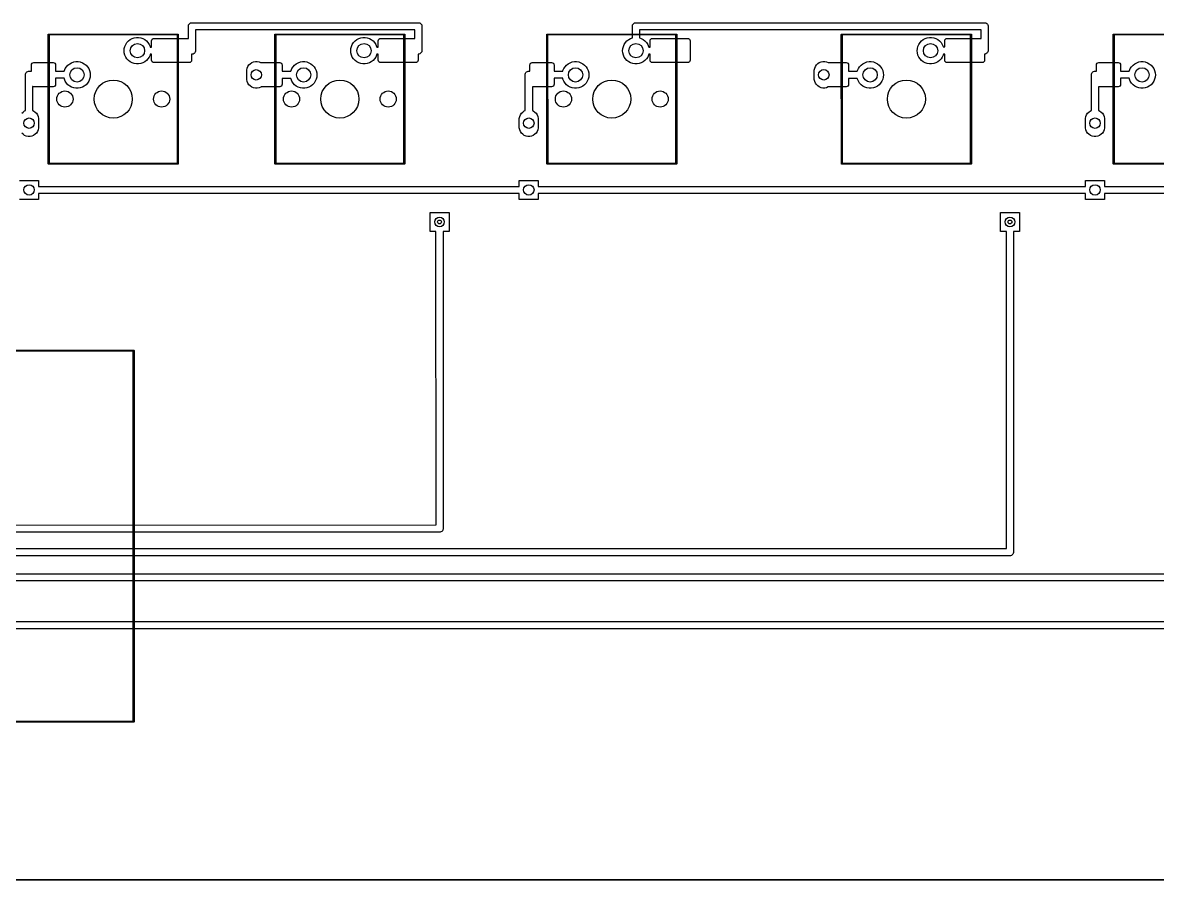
# Model space of a CAD drawing. Extents: x 12 to 499, y -206 to -17.
# Drawn here: x 294.5 to 413.8, y -206.3 to -116.2 of the extents above; entities that cross this region are included whole.
import ezdxf

# ---------------------------------------------------------------- set-up
doc = ezdxf.new("R2010")
doc.units = 0
doc.layers.add('BLACK', color=7, linetype='CONTINUOUS')

msp = doc.modelspace()

# ---------------------------------------------------------------- linework, layer by layer
at = {"layer": 'BLACK', "linetype": 'CONTINUOUS'}
for p, q in [((311.931058, -116.59), (311.934266, -116.541053)), ((311.93262, -117.865004), (311.931058, -116.59)), ((311.934266, -116.541053), (311.959603, -116.446494)), ((311.959603, -116.446494), (312.00855, -116.361714)), ((312.00855, -116.361714), (312.077772, -116.292492)), ((312.077772, -116.292492), (312.162552, -116.243545)), ((312.162552, -116.243545), (312.257111, -116.218208)), ((312.257111, -116.218208), (336.106058, -116.215)), ((336.106058, -116.215), (336.155005, -116.218208)), ((336.155005, -116.218208), (336.249564, -116.243545)), ((336.249564, -116.243545), (336.334344, -116.292492)), ((336.334344, -116.292492), (336.403566, -116.361714)), ((336.403566, -116.361714), (336.452513, -116.446494)), ((336.452513, -116.446494), (336.47785, -116.541053)), ((336.47785, -116.541053), (336.481058, -119.135004)), ((358.59231, -116.59), (358.595518, -116.541053)), ((358.593808, -117.813081), (358.59231, -116.59)), ((358.595518, -116.541053), (358.620855, -116.446494)), ((358.620855, -116.446494), (358.669802, -116.361714)), ((358.669802, -116.361714), (358.739024, -116.292492)), ((358.739024, -116.292492), (358.823804, -116.243545)), ((358.823804, -116.243545), (358.918363, -116.218208)), ((358.918363, -116.218208), (395.606058, -116.215)), ((395.606058, -116.215), (395.655005, -116.218208)), ((395.655005, -116.218208), (395.749564, -116.243545)), ((395.749564, -116.243545), (395.834344, -116.292492)), ((395.834344, -116.292492), (395.903566, -116.361714)), ((395.903566, -116.361714), (395.952513, -116.446494)), ((395.952513, -116.446494), (395.97785, -116.541053)), ((395.97785, -116.541053), (395.981058, -119.135004)), ((297.20479, -117.455004), (297.208596, -117.43587)), ((297.208596, -131.044138), (297.20479, -117.455004)), ((297.208596, -117.43587), (297.235656, -117.40881)), ((297.235656, -117.40881), (310.82479, -117.405004)), ((310.774802, -117.501217), (297.301003, -117.504991)), ((297.301003, -117.504991), (297.304777, -130.97879)), ((305.631596, -118.129991), (305.814063, -117.987971)), ((305.814063, -117.987971), (306.017416, -117.877921)), ((306.017416, -117.877921), (306.23611, -117.802844)), ((306.23611, -117.802844), (306.464179, -117.764786)), ((306.464179, -117.764786), (306.695401, -117.764786)), ((306.695401, -117.764786), (306.92347, -117.802844)), ((306.92347, -117.802844), (307.142164, -117.877921)), ((307.142164, -117.877921), (307.345517, -117.987971)), ((307.345517, -117.987971), (307.527984, -118.129991)), ((308.06579, -118.119004), (308.085125, -118.021802)), ((308.085125, -118.021802), (308.140185, -117.939399)), ((308.140185, -117.939399), (308.222588, -117.884339)), ((308.222588, -117.884339), (308.31979, -117.865004)), ((308.31979, -117.865004), (311.93262, -117.865004)), ((310.778576, -130.975016), (310.774802, -117.501217)), ((310.82479, -117.405004), (310.843924, -117.40881)), ((310.843924, -117.40881), (310.870984, -117.43587)), ((310.870984, -117.43587), (310.87479, -131.025004)), ((335.731517, -116.961848), (312.678369, -116.964949)), ((312.678369, -116.964949), (312.681058, -119.160004)), ((321.01729, -117.455004), (321.021096, -117.43587)), ((321.021096, -131.044138), (321.01729, -117.455004)), ((321.021096, -117.43587), (321.048156, -117.40881)), ((321.048156, -117.40881), (334.63729, -117.405004)), ((334.587302, -117.501217), (321.113503, -117.504991)), ((321.113503, -117.504991), (321.117277, -130.97879)), ((329.444096, -118.129991), (329.626563, -117.987971)), ((329.626563, -117.987971), (329.829916, -117.877921)), ((329.829916, -117.877921), (330.04861, -117.802844)), ((330.04861, -117.802844), (330.276679, -117.764786)), ((330.276679, -117.764786), (330.507901, -117.764786)), ((330.507901, -117.764786), (330.73597, -117.802844)), ((330.73597, -117.802844), (330.954664, -117.877921)), ((330.954664, -117.877921), (331.158017, -117.987971)), ((331.158017, -117.987971), (331.340484, -118.129991)), ((331.87829, -118.119004), (331.897625, -118.021802)), ((331.897625, -118.021802), (331.952685, -117.939399)), ((331.952685, -117.939399), (332.035088, -117.884339)), ((332.035088, -117.884339), (332.13229, -117.865004)), ((332.13229, -117.865004), (335.732635, -117.865004)), ((334.591076, -130.975016), (334.587302, -117.501217)), ((334.63729, -117.405004), (334.656424, -117.40881)), ((334.656424, -117.40881), (334.683484, -117.43587)), ((334.683484, -117.43587), (334.68729, -131.025004)), ((335.732635, -117.865004), (335.731517, -116.961848)), ((349.59231, -117.455004), (349.596116, -117.43587)), ((349.596116, -131.044138), (349.59231, -117.455004)), ((349.596116, -117.43587), (349.623176, -117.40881)), ((349.623176, -117.40881), (363.21231, -117.405004)), ((363.162322, -117.501217), (349.688523, -117.504991)), ((349.688523, -117.504991), (349.692297, -130.97879)), ((358.019116, -118.129991), (358.201583, -117.987971)), ((358.201583, -117.987971), (358.404936, -117.877921)), ((358.404936, -117.877921), (358.593808, -117.813081)), ((395.231517, -116.961829), (359.339621, -116.964967)), ((359.339621, -116.964967), (359.34066, -117.813029)), ((359.34066, -117.813029), (359.529684, -117.877921)), ((359.529684, -117.877921), (359.733037, -117.987971)), ((359.733037, -117.987971), (359.915504, -118.129991)), ((360.45331, -118.119004), (360.472645, -118.021802)), ((360.472645, -118.021802), (360.527705, -117.939399)), ((360.527705, -117.939399), (360.610108, -117.884339)), ((360.610108, -117.884339), (360.70731, -117.865004)), ((360.70731, -117.865004), (364.39931, -117.865004)), ((363.166096, -130.975016), (363.162322, -117.501217)), ((363.21231, -117.405004), (363.231444, -117.40881)), ((363.231444, -117.40881), (363.258504, -117.43587)), ((363.258504, -117.43587), (363.26231, -131.025004)), ((364.39931, -117.865004), (364.496512, -117.884339)), ((364.496512, -117.884339), (364.578915, -117.939399)), ((364.578915, -117.939399), (364.633975, -118.021802)), ((364.633975, -118.021802), (364.65331, -118.119004)), ((380.54857, -117.455004), (380.552376, -117.43587)), ((380.552376, -131.044138), (380.54857, -117.455004)), ((380.552376, -117.43587), (380.579436, -117.40881)), ((380.579436, -117.40881), (394.16857, -117.405004)), ((394.118582, -117.501217), (380.644783, -117.504991)), ((380.644783, -117.504991), (380.648557, -130.97879)), ((388.975376, -118.129991), (389.157843, -117.987971)), ((389.157843, -117.987971), (389.361196, -117.877921)), ((389.361196, -117.877921), (389.57989, -117.802844)), ((389.57989, -117.802844), (389.807959, -117.764786)), ((389.807959, -117.764786), (390.039181, -117.764786)), ((390.039181, -117.764786), (390.26725, -117.802844)), ((390.26725, -117.802844), (390.485944, -117.877921)), ((390.485944, -117.877921), (390.689297, -117.987971)), ((390.689297, -117.987971), (390.871764, -118.129991)), ((391.40957, -118.119004), (391.428905, -118.021802)), ((391.428905, -118.021802), (391.483965, -117.939399)), ((391.483965, -117.939399), (391.566368, -117.884339)), ((391.566368, -117.884339), (391.66357, -117.865004)), ((391.66357, -117.865004), (395.232635, -117.865004)), ((394.122356, -130.975016), (394.118582, -117.501217)), ((394.16857, -117.405004), (394.187704, -117.40881)), ((394.187704, -117.40881), (394.214764, -117.43587)), ((394.214764, -117.43587), (394.21857, -131.025004)), ((395.232635, -117.865004), (395.231517, -116.961829)), ((409.12359, -117.455004), (409.127396, -117.43587)), ((409.127396, -131.044138), (409.12359, -117.455004)), ((409.127396, -117.43587), (409.154456, -117.40881)), ((409.154456, -117.40881), (422.74359, -117.405004)), ((422.693602, -117.501217), (409.219803, -117.504991)), ((409.219803, -117.504991), (409.223577, -130.97879)), ((305.17979, -119.160004), (305.198884, -118.929572)), ((305.198884, -119.390436), (305.17979, -119.160004)), ((305.198884, -118.929572), (305.255646, -118.705425)), ((305.255646, -118.705425), (305.348527, -118.493678)), ((305.348527, -118.493678), (305.474993, -118.300106)), ((305.474993, -118.300106), (305.631596, -118.129991)), ((307.527984, -118.129991), (307.684587, -118.300106)), ((307.684587, -118.300106), (307.811053, -118.493678)), ((307.811053, -118.493678), (307.903934, -118.705425)), ((307.903934, -118.705425), (307.924702, -118.787437)), ((307.924702, -118.787437), (308.06579, -118.787359)), ((308.06579, -118.787359), (308.06579, -118.119004)), ((312.67785, -119.208951), (312.652513, -119.30351)), ((312.681058, -119.160004), (312.67785, -119.208951)), ((328.99229, -119.160004), (329.011384, -118.929572)), ((329.011384, -119.390436), (328.99229, -119.160004)), ((329.011384, -118.929572), (329.068146, -118.705425)), ((329.068146, -118.705425), (329.161027, -118.493678)), ((329.161027, -118.493678), (329.287493, -118.300106)), ((329.287493, -118.300106), (329.444096, -118.129991)), ((331.340484, -118.129991), (331.497087, -118.300106)), ((331.497087, -118.300106), (331.623553, -118.493678)), ((331.623553, -118.493678), (331.716434, -118.705425)), ((331.716434, -118.705425), (331.737084, -118.786973)), ((331.737084, -118.786973), (331.87829, -118.786847)), ((331.87829, -118.786847), (331.87829, -118.119004)), ((336.47785, -119.183951), (336.452513, -119.27851)), ((336.481058, -119.135004), (336.47785, -119.183951)), ((357.56731, -119.160004), (357.586404, -118.929572)), ((357.586404, -119.390436), (357.56731, -119.160004)), ((357.586404, -118.929572), (357.643166, -118.705425)), ((357.643166, -118.705425), (357.736047, -118.493678)), ((357.736047, -118.493678), (357.862513, -118.300106)), ((357.862513, -118.300106), (358.019116, -118.129991)), ((359.915504, -118.129991), (360.072107, -118.300106)), ((360.072107, -118.300106), (360.198573, -118.493678)), ((360.198573, -118.493678), (360.291454, -118.705425)), ((360.291454, -118.705425), (360.312104, -118.786973)), ((360.312104, -118.786973), (360.45331, -118.786847)), ((360.45331, -118.786847), (360.45331, -118.119004)), ((364.65331, -118.119004), (364.65331, -120.151004)), ((388.52357, -119.160004), (388.542664, -118.929572)), ((388.542664, -119.390436), (388.52357, -119.160004)), ((388.542664, -118.929572), (388.599426, -118.705425)), ((388.599426, -118.705425), (388.692307, -118.493678)), ((388.692307, -118.493678), (388.818773, -118.300106)), ((388.818773, -118.300106), (388.975376, -118.129991)), ((390.871764, -118.129991), (391.028367, -118.300106)), ((391.028367, -118.300106), (391.154833, -118.493678)), ((391.154833, -118.493678), (391.247714, -118.705425)), ((391.247714, -118.705425), (391.262041, -118.762001)), ((391.262041, -118.762001), (391.40957, -118.76187)), ((391.40957, -118.76187), (391.40957, -118.119004)), ((395.97785, -119.183951), (395.952513, -119.27851)), ((395.981058, -119.135004), (395.97785, -119.183951)), ((295.590588, -120.424339), (295.68779, -120.405004)), ((295.68779, -120.405004), (297.71979, -120.405004)), ((297.71979, -120.405004), (297.816992, -120.424339)), ((299.464063, -120.527971), (299.667416, -120.417921)), ((299.667416, -120.417921), (299.88611, -120.342844)), ((299.88611, -120.342844), (300.114179, -120.304786)), ((300.114179, -120.304786), (300.345401, -120.304786)), ((300.345401, -120.304786), (300.57347, -120.342844)), ((300.57347, -120.342844), (300.792164, -120.417921)), ((300.792164, -120.417921), (300.995517, -120.527971)), ((305.255646, -119.614583), (305.198884, -119.390436)), ((305.348527, -119.82633), (305.255646, -119.614583)), ((305.474993, -120.019902), (305.348527, -119.82633)), ((305.631596, -120.190017), (305.474993, -120.019902)), ((305.814063, -120.332037), (305.631596, -120.190017)), ((306.017416, -120.442087), (305.814063, -120.332037)), ((307.345517, -120.332037), (307.142164, -120.442087)), ((307.527984, -120.190017), (307.345517, -120.332037)), ((307.684587, -120.019902), (307.527984, -120.190017)), ((307.811053, -119.82633), (307.684587, -120.019902)), ((307.903934, -119.614583), (307.811053, -119.82633)), ((307.924275, -119.534257), (307.903934, -119.614583)), ((308.06579, -119.534178), (307.924275, -119.534257)), ((308.06579, -120.151004), (308.06579, -119.534178)), ((308.085125, -120.248206), (308.06579, -120.151004)), ((308.140185, -120.330609), (308.085125, -120.248206)), ((308.222588, -120.385669), (308.140185, -120.330609)), ((308.31979, -120.405004), (308.222588, -120.385669)), ((312.01179, -120.405004), (308.31979, -120.405004)), ((312.108992, -120.385669), (312.01179, -120.405004)), ((312.191395, -120.330609), (312.108992, -120.385669)), ((312.246455, -120.248206), (312.191395, -120.330609)), ((312.26579, -120.151004), (312.246455, -120.248206)), ((312.355005, -119.531796), (312.26579, -119.531845)), ((312.26579, -119.531845), (312.26579, -120.151004)), ((312.449564, -119.506459), (312.355005, -119.531796)), ((312.534344, -119.457512), (312.449564, -119.506459)), ((312.603566, -119.38829), (312.534344, -119.457512)), ((312.652513, -119.30351), (312.603566, -119.38829)), ((318.435665, -120.52199), (318.598661, -120.413079)), ((318.598661, -120.413079), (318.779773, -120.33806)), ((318.779773, -120.33806), (318.972041, -120.299815)), ((318.972041, -120.299815), (319.168075, -120.299815)), ((319.168075, -120.299815), (319.360343, -120.33806)), ((319.360343, -120.33806), (319.52196, -120.405004)), ((319.52196, -120.405004), (321.53229, -120.405004)), ((321.53229, -120.405004), (321.629492, -120.424339)), ((323.276563, -120.527971), (323.479916, -120.417921)), ((323.479916, -120.417921), (323.69861, -120.342844)), ((323.69861, -120.342844), (323.926679, -120.304786)), ((323.926679, -120.304786), (324.157901, -120.304786)), ((324.157901, -120.304786), (324.38597, -120.342844)), ((324.38597, -120.342844), (324.604664, -120.417921)), ((324.604664, -120.417921), (324.808017, -120.527971)), ((329.068146, -119.614583), (329.011384, -119.390436)), ((329.161027, -119.82633), (329.068146, -119.614583)), ((329.287493, -120.019902), (329.161027, -119.82633)), ((329.444096, -120.190017), (329.287493, -120.019902)), ((329.626563, -120.332037), (329.444096, -120.190017)), ((329.829916, -120.442087), (329.626563, -120.332037)), ((331.158017, -120.332037), (330.954664, -120.442087)), ((331.340484, -120.190017), (331.158017, -120.332037)), ((331.497087, -120.019902), (331.340484, -120.190017)), ((331.623553, -119.82633), (331.497087, -120.019902)), ((331.716434, -119.614583), (331.623553, -119.82633)), ((331.736888, -119.533809), (331.716434, -119.614583)), ((331.87829, -119.533683), (331.736888, -119.533809)), ((331.87829, -120.151004), (331.87829, -119.533683)), ((331.897625, -120.248206), (331.87829, -120.151004)), ((331.952685, -120.330609), (331.897625, -120.248206)), ((332.035088, -120.385669), (331.952685, -120.330609)), ((332.13229, -120.405004), (332.035088, -120.385669)), ((335.82429, -120.405004), (332.13229, -120.405004)), ((335.921492, -120.385669), (335.82429, -120.405004)), ((336.003895, -120.330609), (335.921492, -120.385669)), ((336.058955, -120.248206), (336.003895, -120.330609)), ((336.07829, -120.151004), (336.058955, -120.248206)), ((336.155005, -119.506796), (336.07829, -119.506909)), ((336.07829, -119.506909), (336.07829, -120.151004)), ((336.249564, -119.481459), (336.155005, -119.506796)), ((336.334344, -119.432512), (336.249564, -119.481459)), ((336.403566, -119.36329), (336.334344, -119.432512)), ((336.452513, -119.27851), (336.403566, -119.36329)), ((347.978108, -120.424339), (348.07531, -120.405004)), ((348.07531, -120.405004), (350.10731, -120.405004)), ((350.10731, -120.405004), (350.204512, -120.424339)), ((351.851583, -120.527971), (352.054936, -120.417921)), ((352.054936, -120.417921), (352.27363, -120.342844)), ((352.27363, -120.342844), (352.501699, -120.304786)), ((352.501699, -120.304786), (352.732921, -120.304786)), ((352.732921, -120.304786), (352.96099, -120.342844)), ((352.96099, -120.342844), (353.179684, -120.417921)), ((353.179684, -120.417921), (353.383037, -120.527971)), ((357.643166, -119.614583), (357.586404, -119.390436)), ((357.736047, -119.82633), (357.643166, -119.614583)), ((357.862513, -120.019902), (357.736047, -119.82633)), ((358.019116, -120.190017), (357.862513, -120.019902)), ((358.201583, -120.332037), (358.019116, -120.190017)), ((358.404936, -120.442087), (358.201583, -120.332037)), ((359.733037, -120.332037), (359.529684, -120.442087)), ((359.915504, -120.190017), (359.733037, -120.332037)), ((360.072107, -120.019902), (359.915504, -120.190017)), ((360.198573, -119.82633), (360.072107, -120.019902)), ((360.291454, -119.614583), (360.198573, -119.82633)), ((360.311908, -119.533809), (360.291454, -119.614583)), ((360.45331, -119.533683), (360.311908, -119.533809)), ((360.45331, -120.151004), (360.45331, -119.533683)), ((360.472645, -120.248206), (360.45331, -120.151004)), ((360.527705, -120.330609), (360.472645, -120.248206)), ((360.610108, -120.385669), (360.527705, -120.330609)), ((360.70731, -120.405004), (360.610108, -120.385669)), ((364.39931, -120.405004), (360.70731, -120.405004)), ((364.496512, -120.385669), (364.39931, -120.405004)), ((364.578915, -120.330609), (364.496512, -120.385669)), ((364.633975, -120.248206), (364.578915, -120.330609)), ((364.65331, -120.151004), (364.633975, -120.248206)), ((378.071665, -120.51699), (378.234661, -120.408079)), ((378.234661, -120.408079), (378.415773, -120.33306)), ((378.415773, -120.33306), (378.608041, -120.294815)), ((378.608041, -120.294815), (378.804075, -120.294815)), ((378.804075, -120.294815), (378.996343, -120.33306)), ((378.996343, -120.33306), (379.170031, -120.405004)), ((379.170031, -120.405004), (381.06357, -120.405004)), ((381.06357, -120.405004), (381.160772, -120.424339)), ((382.807843, -120.527971), (383.011196, -120.417921)), ((383.011196, -120.417921), (383.22989, -120.342844)), ((383.22989, -120.342844), (383.457959, -120.304786)), ((383.457959, -120.304786), (383.689181, -120.304786)), ((383.689181, -120.304786), (383.91725, -120.342844)), ((383.91725, -120.342844), (384.135944, -120.417921)), ((384.135944, -120.417921), (384.339297, -120.527971)), ((388.599426, -119.614583), (388.542664, -119.390436)), ((388.692307, -119.82633), (388.599426, -119.614583)), ((388.818773, -120.019902), (388.692307, -119.82633)), ((388.975376, -120.190017), (388.818773, -120.019902)), ((389.157843, -120.332037), (388.975376, -120.190017)), ((389.361196, -120.442087), (389.157843, -120.332037)), ((390.689297, -120.332037), (390.485944, -120.442087)), ((390.871764, -120.190017), (390.689297, -120.332037)), ((391.028367, -120.019902), (390.871764, -120.190017)), ((391.154833, -119.82633), (391.028367, -120.019902)), ((391.247714, -119.614583), (391.154833, -119.82633)), ((391.274495, -119.508825), (391.247714, -119.614583)), ((391.40957, -119.508705), (391.274495, -119.508825)), ((391.40957, -120.151004), (391.40957, -119.508705)), ((391.428905, -120.248206), (391.40957, -120.151004)), ((391.483965, -120.330609), (391.428905, -120.248206)), ((391.566368, -120.385669), (391.483965, -120.330609)), ((391.66357, -120.405004), (391.566368, -120.385669)), ((395.35557, -120.405004), (391.66357, -120.405004)), ((395.452772, -120.385669), (395.35557, -120.405004)), ((395.535175, -120.330609), (395.452772, -120.385669)), ((395.590235, -120.248206), (395.535175, -120.330609)), ((395.60957, -120.151004), (395.590235, -120.248206)), ((395.655005, -119.506796), (395.60957, -119.506863)), ((395.60957, -119.506863), (395.60957, -120.151004)), ((395.749564, -119.481459), (395.655005, -119.506796)), ((395.834344, -119.432512), (395.749564, -119.481459)), ((395.903566, -119.36329), (395.834344, -119.432512)), ((395.952513, -119.27851), (395.903566, -119.36329)), ((407.509388, -120.424339), (407.60659, -120.405004)), ((407.60659, -120.405004), (409.63859, -120.405004)), ((409.63859, -120.405004), (409.735792, -120.424339)), ((411.382863, -120.527971), (411.586216, -120.417921)), ((411.586216, -120.417921), (411.80491, -120.342844)), ((411.80491, -120.342844), (412.032979, -120.304786)), ((412.032979, -120.304786), (412.264201, -120.304786)), ((412.264201, -120.304786), (412.49227, -120.342844)), ((412.49227, -120.342844), (412.710964, -120.417921)), ((412.710964, -120.417921), (412.914317, -120.527971)), ((294.822266, -121.626057), (294.847603, -121.531498)), ((294.847603, -121.531498), (294.89655, -121.446718)), ((294.89655, -121.446718), (294.965772, -121.377496)), ((294.965772, -121.377496), (295.050552, -121.328549)), ((295.050552, -121.328549), (295.145111, -121.303212)), ((295.145111, -121.303212), (295.43379, -121.302617)), ((295.43379, -120.659004), (295.453125, -120.561802)), ((295.43379, -121.302617), (295.43379, -120.659004)), ((295.453125, -120.561802), (295.508185, -120.479399)), ((295.508185, -120.479399), (295.590588, -120.424339)), ((297.816992, -120.424339), (297.899395, -120.479399)), ((297.899395, -120.479399), (297.954455, -120.561802)), ((297.954455, -120.561802), (297.97379, -120.659004)), ((297.97379, -120.659004), (297.97379, -121.302028)), ((297.97379, -121.302028), (298.89152, -121.301204)), ((298.89152, -121.301204), (298.905646, -121.245425)), ((298.905646, -121.245425), (298.998527, -121.033678)), ((298.998527, -121.033678), (299.124993, -120.840106)), ((299.124993, -120.840106), (299.281596, -120.669991)), ((299.281596, -120.669991), (299.464063, -120.527971)), ((300.995517, -120.527971), (301.177984, -120.669991)), ((301.177984, -120.669991), (301.334587, -120.840106)), ((301.334587, -120.840106), (301.461053, -121.033678)), ((301.461053, -121.033678), (301.553934, -121.245425)), ((301.553934, -121.245425), (301.610696, -121.469572)), ((301.610696, -121.469572), (301.62979, -121.700004)), ((306.23611, -120.517164), (306.017416, -120.442087)), ((306.464179, -120.555222), (306.23611, -120.517164)), ((306.695401, -120.555222), (306.464179, -120.555222)), ((306.92347, -120.517164), (306.695401, -120.555222)), ((307.142164, -120.442087), (306.92347, -120.517164)), ((318.070058, -121.295), (318.074873, -121.196983)), ((318.074873, -122.193017), (318.070058, -121.295)), ((318.074873, -121.196983), (318.113118, -121.004715)), ((318.113118, -121.004715), (318.188137, -120.823603)), ((318.188137, -120.823603), (318.297048, -120.660607)), ((318.297048, -120.660607), (318.435665, -120.52199)), ((321.629492, -120.424339), (321.711895, -120.479399)), ((321.711895, -120.479399), (321.766955, -120.561802)), ((321.766955, -120.561802), (321.78629, -120.659004)), ((321.78629, -120.659004), (321.78629, -121.326445)), ((321.78629, -121.326445), (322.697776, -121.325863)), ((322.697776, -121.325863), (322.718146, -121.245425)), ((322.718146, -121.245425), (322.811027, -121.033678)), ((322.811027, -121.033678), (322.937493, -120.840106)), ((322.937493, -120.840106), (323.094096, -120.669991)), ((323.094096, -120.669991), (323.276563, -120.527971)), ((324.808017, -120.527971), (324.990484, -120.669991)), ((324.990484, -120.669991), (325.147087, -120.840106)), ((325.147087, -120.840106), (325.273553, -121.033678)), ((325.273553, -121.033678), (325.366434, -121.245425)), ((325.366434, -121.245425), (325.423196, -121.469572)), ((325.423196, -121.469572), (325.44229, -121.700004)), ((330.04861, -120.517164), (329.829916, -120.442087)), ((330.276679, -120.555222), (330.04861, -120.517164)), ((330.507901, -120.555222), (330.276679, -120.555222)), ((330.73597, -120.517164), (330.507901, -120.555222)), ((330.954664, -120.442087), (330.73597, -120.517164)), ((347.334266, -121.626057), (347.359603, -121.531498)), ((347.359603, -121.531498), (347.40855, -121.446718)), ((347.40855, -121.446718), (347.477772, -121.377496)), ((347.477772, -121.377496), (347.562552, -121.328549)), ((347.562552, -121.328549), (347.657111, -121.303212)), ((347.657111, -121.303212), (347.82131, -121.302844)), ((347.82131, -120.659004), (347.840645, -120.561802)), ((347.82131, -121.302844), (347.82131, -120.659004)), ((347.840645, -120.561802), (347.895705, -120.479399)), ((347.895705, -120.479399), (347.978108, -120.424339)), ((350.204512, -120.424339), (350.286915, -120.479399)), ((350.286915, -120.479399), (350.341975, -120.561802)), ((350.341975, -120.561802), (350.36131, -120.659004)), ((350.36131, -120.659004), (350.36131, -121.302028)), ((350.36131, -121.302028), (351.27904, -121.301204)), ((351.27904, -121.301204), (351.293166, -121.245425)), ((351.293166, -121.245425), (351.386047, -121.033678)), ((351.386047, -121.033678), (351.512513, -120.840106)), ((351.512513, -120.840106), (351.669116, -120.669991)), ((351.669116, -120.669991), (351.851583, -120.527971)), ((353.383037, -120.527971), (353.565504, -120.669991)), ((353.565504, -120.669991), (353.722107, -120.840106)), ((353.722107, -120.840106), (353.848573, -121.033678)), ((353.848573, -121.033678), (353.941454, -121.245425)), ((353.941454, -121.245425), (353.998216, -121.469572)), ((353.998216, -121.469572), (354.01731, -121.700004)), ((358.62363, -120.517164), (358.404936, -120.442087)), ((358.851699, -120.555222), (358.62363, -120.517164)), ((359.082921, -120.555222), (358.851699, -120.555222)), ((359.31099, -120.517164), (359.082921, -120.555222)), ((359.529684, -120.442087), (359.31099, -120.517164)), ((377.706058, -121.29), (377.710873, -121.191983)), ((377.710873, -122.188017), (377.706058, -121.29)), ((377.710873, -121.191983), (377.749118, -120.999715)), ((377.749118, -120.999715), (377.824137, -120.818603)), ((377.824137, -120.818603), (377.933048, -120.655607)), ((377.933048, -120.655607), (378.071665, -120.51699)), ((381.160772, -120.424339), (381.243175, -120.479399)), ((381.243175, -120.479399), (381.298235, -120.561802)), ((381.298235, -120.561802), (381.31757, -120.659004)), ((381.31757, -120.659004), (381.31757, -121.327028)), ((381.31757, -121.327028), (382.228968, -121.32621)), ((382.228968, -121.32621), (382.249426, -121.245425)), ((382.249426, -121.245425), (382.342307, -121.033678)), ((382.342307, -121.033678), (382.468773, -120.840106)), ((382.468773, -120.840106), (382.625376, -120.669991)), ((382.625376, -120.669991), (382.807843, -120.527971)), ((384.339297, -120.527971), (384.521764, -120.669991)), ((384.521764, -120.669991), (384.678367, -120.840106)), ((384.678367, -120.840106), (384.804833, -121.033678)), ((384.804833, -121.033678), (384.897714, -121.245425)), ((384.897714, -121.245425), (384.954476, -121.469572)), ((384.954476, -121.469572), (384.97357, -121.700004)), ((389.57989, -120.517164), (389.361196, -120.442087)), ((389.807959, -120.555222), (389.57989, -120.517164)), ((390.039181, -120.555222), (389.807959, -120.555222)), ((390.26725, -120.517164), (390.039181, -120.555222)), ((390.485944, -120.442087), (390.26725, -120.517164)), ((406.836266, -121.626057), (406.861603, -121.531498)), ((406.861603, -121.531498), (406.91055, -121.446718)), ((406.91055, -121.446718), (406.979772, -121.377496)), ((406.979772, -121.377496), (407.064552, -121.328549)), ((407.064552, -121.328549), (407.159111, -121.303212)), ((407.159111, -121.303212), (407.35259, -121.302787)), ((407.35259, -120.659004), (407.371925, -120.561802)), ((407.35259, -121.302787), (407.35259, -120.659004)), ((407.371925, -120.561802), (407.426985, -120.479399)), ((407.426985, -120.479399), (407.509388, -120.424339)), ((409.735792, -120.424339), (409.818195, -120.479399)), ((409.818195, -120.479399), (409.873255, -120.561802)), ((409.873255, -120.561802), (409.89259, -120.659004)), ((409.89259, -120.659004), (409.89259, -121.302028)), ((409.89259, -121.302028), (410.81032, -121.301204)), ((410.81032, -121.301204), (410.824446, -121.245425)), ((410.824446, -121.245425), (410.917327, -121.033678)), ((410.917327, -121.033678), (411.043793, -120.840106)), ((411.043793, -120.840106), (411.200396, -120.669991)), ((411.200396, -120.669991), (411.382863, -120.527971)), ((412.914317, -120.527971), (413.096784, -120.669991)), ((413.096784, -120.669991), (413.253387, -120.840106)), ((413.253387, -120.840106), (413.379853, -121.033678)), ((413.379853, -121.033678), (413.472734, -121.245425)), ((413.472734, -121.245425), (413.529496, -121.469572)), ((413.529496, -121.469572), (413.54859, -121.700004)), ((294.819058, -121.675004), (294.822266, -121.626057)), ((294.821411, -125.452175), (294.819058, -121.675004)), ((297.954455, -122.788206), (297.899395, -122.870609)), ((297.97379, -122.691004), (297.954455, -122.788206)), ((298.878668, -122.048052), (297.97379, -122.048864)), ((297.97379, -122.048864), (297.97379, -122.691004)), ((298.905646, -122.154583), (298.878668, -122.048052)), ((298.998527, -122.36633), (298.905646, -122.154583)), ((299.124993, -122.559902), (298.998527, -122.36633)), ((299.281596, -122.730017), (299.124993, -122.559902)), ((299.464063, -122.872037), (299.281596, -122.730017)), ((301.177984, -122.730017), (300.995517, -122.872037)), ((301.334587, -122.559902), (301.177984, -122.730017)), ((301.461053, -122.36633), (301.334587, -122.559902)), ((301.553934, -122.154583), (301.461053, -122.36633)), ((301.610696, -121.930436), (301.553934, -122.154583)), ((301.62979, -121.700004), (301.610696, -121.930436)), ((318.113118, -122.385285), (318.074873, -122.193017)), ((318.188137, -122.566397), (318.113118, -122.385285)), ((318.297048, -122.729393), (318.188137, -122.566397)), ((318.435665, -122.86801), (318.297048, -122.729393)), ((321.766955, -122.788206), (321.711895, -122.870609)), ((321.78629, -122.691004), (321.766955, -122.788206)), ((322.697406, -122.072686), (321.78629, -122.073268)), ((321.78629, -122.073268), (321.78629, -122.691004)), ((322.718146, -122.154583), (322.697406, -122.072686)), ((322.811027, -122.36633), (322.718146, -122.154583)), ((322.937493, -122.559902), (322.811027, -122.36633)), ((323.094096, -122.730017), (322.937493, -122.559902)), ((323.276563, -122.872037), (323.094096, -122.730017)), ((324.990484, -122.730017), (324.808017, -122.872037)), ((325.147087, -122.559902), (324.990484, -122.730017)), ((325.273553, -122.36633), (325.147087, -122.559902)), ((325.366434, -122.154583), (325.273553, -122.36633)), ((325.423196, -121.930436), (325.366434, -122.154583)), ((325.44229, -121.700004), (325.423196, -121.930436)), ((347.331058, -121.675004), (347.334266, -121.626057)), ((347.333411, -125.452175), (347.331058, -121.675004)), ((350.341975, -122.788206), (350.286915, -122.870609)), ((350.36131, -122.691004), (350.341975, -122.788206)), ((351.266188, -122.048052), (350.36131, -122.048864)), ((350.36131, -122.048864), (350.36131, -122.691004)), ((351.293166, -122.154583), (351.266188, -122.048052)), ((351.386047, -122.36633), (351.293166, -122.154583)), ((351.512513, -122.559902), (351.386047, -122.36633)), ((351.669116, -122.730017), (351.512513, -122.559902)), ((351.851583, -122.872037), (351.669116, -122.730017)), ((353.565504, -122.730017), (353.383037, -122.872037)), ((353.722107, -122.559902), (353.565504, -122.730017)), ((353.848573, -122.36633), (353.722107, -122.559902)), ((353.941454, -122.154583), (353.848573, -122.36633)), ((353.998216, -121.930436), (353.941454, -122.154583)), ((354.01731, -121.700004), (353.998216, -121.930436)), ((377.749118, -122.380285), (377.710873, -122.188017)), ((377.824137, -122.561397), (377.749118, -122.380285)), ((377.933048, -122.724393), (377.824137, -122.561397)), ((378.071665, -122.86301), (377.933048, -122.724393)), ((381.298235, -122.788206), (381.243175, -122.870609)), ((381.31757, -122.691004), (381.298235, -122.788206)), ((382.228778, -122.073046), (381.31757, -122.073864)), ((381.31757, -122.073864), (381.31757, -122.691004)), ((382.249426, -122.154583), (382.228778, -122.073046)), ((382.342307, -122.36633), (382.249426, -122.154583)), ((382.468773, -122.559902), (382.342307, -122.36633)), ((382.625376, -122.730017), (382.468773, -122.559902)), ((382.807843, -122.872037), (382.625376, -122.730017)), ((384.521764, -122.730017), (384.339297, -122.872037)), ((384.678367, -122.559902), (384.521764, -122.730017)), ((384.804833, -122.36633), (384.678367, -122.559902)), ((384.897714, -122.154583), (384.804833, -122.36633)), ((384.954476, -121.930436), (384.897714, -122.154583)), ((384.97357, -121.700004), (384.954476, -121.930436)), ((406.833058, -121.675004), (406.836266, -121.626057)), ((406.835411, -125.452175), (406.833058, -121.675004)), ((409.873255, -122.788206), (409.818195, -122.870609)), ((409.89259, -122.691004), (409.873255, -122.788206)), ((410.797468, -122.048052), (409.89259, -122.048864)), ((409.89259, -122.048864), (409.89259, -122.691004)), ((410.824446, -122.154583), (410.797468, -122.048052)), ((410.917327, -122.36633), (410.824446, -122.154583)), ((411.043793, -122.559902), (410.917327, -122.36633)), ((411.200396, -122.730017), (411.043793, -122.559902)), ((411.382863, -122.872037), (411.200396, -122.730017)), ((413.096784, -122.730017), (412.914317, -122.872037)), ((413.253387, -122.559902), (413.096784, -122.730017)), ((413.379853, -122.36633), (413.253387, -122.559902)), ((413.472734, -122.154583), (413.379853, -122.36633)), ((413.529496, -121.930436), (413.472734, -122.154583)), ((413.54859, -121.700004), (413.529496, -121.930436)), ((295.590588, -122.925669), (295.566649, -122.909673)), ((295.566649, -122.909673), (295.568234, -125.452808)), ((295.68779, -122.945004), (295.590588, -122.925669)), ((297.71979, -122.945004), (295.68779, -122.945004)), ((297.816992, -122.925669), (297.71979, -122.945004)), ((297.899395, -122.870609), (297.816992, -122.925669)), ((299.667416, -122.982087), (299.464063, -122.872037)), ((299.88611, -123.057164), (299.667416, -122.982087)), ((300.114179, -123.095222), (299.88611, -123.057164)), ((300.345401, -123.095222), (300.114179, -123.095222)), ((300.57347, -123.057164), (300.345401, -123.095222)), ((300.792164, -122.982087), (300.57347, -123.057164)), ((300.995517, -122.872037), (300.792164, -122.982087)), ((318.598661, -122.976921), (318.435665, -122.86801)), ((318.779773, -123.05194), (318.598661, -122.976921)), ((318.972041, -123.090185), (318.779773, -123.05194)), ((319.168075, -123.090185), (318.972041, -123.090185)), ((319.360343, -123.05194), (319.168075, -123.090185)), ((319.541455, -122.976921), (319.360343, -123.05194)), ((319.589222, -122.945004), (319.541455, -122.976921)), ((321.53229, -122.945004), (319.589222, -122.945004)), ((321.629492, -122.925669), (321.53229, -122.945004)), ((321.711895, -122.870609), (321.629492, -122.925669)), ((323.479916, -122.982087), (323.276563, -122.872037)), ((323.69861, -123.057164), (323.479916, -122.982087)), ((323.926679, -123.095222), (323.69861, -123.057164)), ((324.157901, -123.095222), (323.926679, -123.095222)), ((324.38597, -123.057164), (324.157901, -123.095222)), ((324.604664, -122.982087), (324.38597, -123.057164)), ((324.808017, -122.872037), (324.604664, -122.982087)), ((350.10731, -122.945004), (348.078672, -122.945004)), ((348.078672, -122.945004), (348.080234, -125.452808)), ((350.204512, -122.925669), (350.10731, -122.945004)), ((350.286915, -122.870609), (350.204512, -122.925669)), ((352.054936, -122.982087), (351.851583, -122.872037)), ((352.27363, -123.057164), (352.054936, -122.982087)), ((352.501699, -123.095222), (352.27363, -123.057164)), ((352.732921, -123.095222), (352.501699, -123.095222)), ((352.96099, -123.057164), (352.732921, -123.095222)), ((353.179684, -122.982087), (352.96099, -123.057164)), ((353.383037, -122.872037), (353.179684, -122.982087)), ((378.234661, -122.971921), (378.071665, -122.86301)), ((378.415773, -123.04694), (378.234661, -122.971921)), ((378.608041, -123.085185), (378.415773, -123.04694)), ((378.804075, -123.085185), (378.608041, -123.085185)), ((378.996343, -123.04694), (378.804075, -123.085185)), ((379.177455, -122.971921), (378.996343, -123.04694)), ((379.217739, -122.945004), (379.177455, -122.971921)), ((381.06357, -122.945004), (379.217739, -122.945004)), ((381.160772, -122.925669), (381.06357, -122.945004)), ((381.243175, -122.870609), (381.160772, -122.925669)), ((383.011196, -122.982087), (382.807843, -122.872037)), ((383.22989, -123.057164), (383.011196, -122.982087)), ((383.457959, -123.095222), (383.22989, -123.057164)), ((383.689181, -123.095222), (383.457959, -123.095222)), ((383.91725, -123.057164), (383.689181, -123.095222)), ((384.135944, -122.982087), (383.91725, -123.057164)), ((384.339297, -122.872037), (384.135944, -122.982087)), ((407.60659, -122.945004), (407.580668, -122.939847)), ((407.580668, -122.939847), (407.582234, -125.452808)), ((409.63859, -122.945004), (407.60659, -122.945004)), ((409.735792, -122.925669), (409.63859, -122.945004)), ((409.818195, -122.870609), (409.735792, -122.925669)), ((411.586216, -122.982087), (411.382863, -122.872037)), ((411.80491, -123.057164), (411.586216, -122.982087)), ((412.032979, -123.095222), (411.80491, -123.057164)), ((412.264201, -123.095222), (412.032979, -123.095222)), ((412.49227, -123.057164), (412.264201, -123.095222)), ((412.710964, -122.982087), (412.49227, -123.057164)), ((412.914317, -122.872037), (412.710964, -122.982087)), ((294.421048, -125.740607), (294.559665, -125.60199)), ((294.559665, -125.60199), (294.722661, -125.493079)), ((294.722661, -125.493079), (294.821411, -125.452175)), ((295.568234, -125.452808), (295.665455, -125.493079)), ((295.665455, -125.493079), (295.828451, -125.60199)), ((295.828451, -125.60199), (295.967068, -125.740607)), ((295.967068, -125.740607), (296.075979, -125.903603)), ((296.075979, -125.903603), (296.150998, -126.084715)), ((296.150998, -126.084715), (296.189243, -126.276983)), ((296.189243, -126.276983), (296.194058, -127.175)), ((346.706058, -126.375), (346.710873, -126.276983)), ((346.710873, -127.273017), (346.706058, -126.375)), ((346.710873, -126.276983), (346.749118, -126.084715)), ((346.749118, -126.084715), (346.824137, -125.903603)), ((346.824137, -125.903603), (346.933048, -125.740607)), ((346.933048, -125.740607), (347.071665, -125.60199)), ((347.071665, -125.60199), (347.234661, -125.493079)), ((347.234661, -125.493079), (347.333411, -125.452175)), ((348.080234, -125.452808), (348.177455, -125.493079)), ((348.177455, -125.493079), (348.340451, -125.60199)), ((348.340451, -125.60199), (348.479068, -125.740607)), ((348.479068, -125.740607), (348.587979, -125.903603)), ((348.587979, -125.903603), (348.662998, -126.084715)), ((348.662998, -126.084715), (348.701243, -126.276983)), ((348.701243, -126.276983), (348.706058, -127.175)), ((406.208058, -126.375), (406.212873, -126.276983)), ((406.212873, -127.273017), (406.208058, -126.375)), ((406.212873, -126.276983), (406.251118, -126.084715)), ((406.251118, -126.084715), (406.326137, -125.903603)), ((406.326137, -125.903603), (406.435048, -125.740607)), ((406.435048, -125.740607), (406.573665, -125.60199)), ((406.573665, -125.60199), (406.736661, -125.493079)), ((406.736661, -125.493079), (406.835411, -125.452175)), ((407.582234, -125.452808), (407.679455, -125.493079)), ((407.679455, -125.493079), (407.842451, -125.60199)), ((407.842451, -125.60199), (407.981068, -125.740607)), ((407.981068, -125.740607), (408.089979, -125.903603)), ((408.089979, -125.903603), (408.164998, -126.084715)), ((408.164998, -126.084715), (408.203243, -126.276983)), ((408.203243, -126.276983), (408.208058, -127.175)), ((296.150998, -127.465285), (296.075979, -127.646397)), ((296.189243, -127.273017), (296.150998, -127.465285)), ((296.194058, -127.175), (296.189243, -127.273017)), ((346.749118, -127.465285), (346.710873, -127.273017)), ((346.824137, -127.646397), (346.749118, -127.465285)), ((348.662998, -127.465285), (348.587979, -127.646397)), ((348.701243, -127.273017), (348.662998, -127.465285)), ((348.706058, -127.175), (348.701243, -127.273017)), ((406.251118, -127.465285), (406.212873, -127.273017)), ((406.326137, -127.646397), (406.251118, -127.465285)), ((408.164998, -127.465285), (408.089979, -127.646397)), ((408.203243, -127.273017), (408.164998, -127.465285)), ((408.208058, -127.175), (408.203243, -127.273017)), ((294.559665, -127.94801), (294.421048, -127.809393)), ((294.722661, -128.056921), (294.559665, -127.94801)), ((294.903773, -128.13194), (294.722661, -128.056921)), ((295.096041, -128.170185), (294.903773, -128.13194)), ((295.292075, -128.170185), (295.096041, -128.170185)), ((295.484343, -128.13194), (295.292075, -128.170185)), ((295.665455, -128.056921), (295.484343, -128.13194)), ((295.828451, -127.94801), (295.665455, -128.056921)), ((295.967068, -127.809393), (295.828451, -127.94801)), ((296.075979, -127.646397), (295.967068, -127.809393)), ((346.933048, -127.809393), (346.824137, -127.646397)), ((347.071665, -127.94801), (346.933048, -127.809393)), ((347.234661, -128.056921), (347.071665, -127.94801)), ((347.415773, -128.13194), (347.234661, -128.056921)), ((347.608041, -128.170185), (347.415773, -128.13194)), ((347.804075, -128.170185), (347.608041, -128.170185)), ((347.996343, -128.13194), (347.804075, -128.170185)), ((348.177455, -128.056921), (347.996343, -128.13194)), ((348.340451, -127.94801), (348.177455, -128.056921)), ((348.479068, -127.809393), (348.340451, -127.94801)), ((348.587979, -127.646397), (348.479068, -127.809393)), ((406.435048, -127.809393), (406.326137, -127.646397)), ((406.573665, -127.94801), (406.435048, -127.809393)), ((406.736661, -128.056921), (406.573665, -127.94801)), ((406.917773, -128.13194), (406.736661, -128.056921)), ((407.110041, -128.170185), (406.917773, -128.13194)), ((407.306075, -128.170185), (407.110041, -128.170185)), ((407.498343, -128.13194), (407.306075, -128.170185)), ((407.679455, -128.056921), (407.498343, -128.13194)), ((407.842451, -127.94801), (407.679455, -128.056921)), ((407.981068, -127.809393), (407.842451, -127.94801)), ((408.089979, -127.646397), (407.981068, -127.809393)), ((297.235656, -131.071198), (297.208596, -131.044138)), ((297.25479, -131.075004), (297.235656, -131.071198)), ((310.843924, -131.071198), (297.25479, -131.075004)), ((297.304777, -130.97879), (310.778576, -130.975016)), ((310.870984, -131.044138), (310.843924, -131.071198)), ((310.87479, -131.025004), (310.870984, -131.044138)), ((321.048156, -131.071198), (321.021096, -131.044138)), ((321.06729, -131.075004), (321.048156, -131.071198)), ((334.656424, -131.071198), (321.06729, -131.075004)), ((321.117277, -130.97879), (334.591076, -130.975016)), ((334.683484, -131.044138), (334.656424, -131.071198)), ((334.68729, -131.025004), (334.683484, -131.044138)), ((349.623176, -131.071198), (349.596116, -131.044138)), ((349.64231, -131.075004), (349.623176, -131.071198)), ((363.231444, -131.071198), (349.64231, -131.075004)), ((349.692297, -130.97879), (363.166096, -130.975016)), ((363.258504, -131.044138), (363.231444, -131.071198)), ((363.26231, -131.025004), (363.258504, -131.044138)), ((380.579436, -131.071198), (380.552376, -131.044138)), ((380.59857, -131.075004), (380.579436, -131.071198)), ((394.187704, -131.071198), (380.59857, -131.075004)), ((380.648557, -130.97879), (394.122356, -130.975016)), ((394.214764, -131.044138), (394.187704, -131.071198)), ((394.21857, -131.025004), (394.214764, -131.044138)), ((409.154456, -131.071198), (409.127396, -131.044138)), ((409.17359, -131.075004), (409.154456, -131.071198)), ((422.762724, -131.071198), (409.17359, -131.075004)), ((409.223577, -130.97879), (422.697376, -130.975016)), ((294.194058, -132.79), (296.194058, -132.79)), ((296.194058, -132.79), (296.194058, -133.418143)), ((296.194058, -133.418143), (346.706058, -133.415061)), ((346.706058, -133.415061), (346.706058, -132.79)), ((346.706058, -132.79), (348.706058, -132.79)), ((348.706058, -132.79), (348.706058, -133.418151)), ((348.706058, -133.418151), (406.208058, -133.415053)), ((406.208058, -133.415053), (406.208058, -132.79)), ((406.208058, -132.79), (408.208058, -132.79)), ((408.208058, -132.79), (408.208058, -133.418149)), ((408.208058, -133.418149), (463.358058, -133.415056)), ((346.706058, -134.161856), (296.194058, -134.164938)), ((296.194058, -134.164938), (296.194058, -134.79)), ((346.706058, -134.79), (346.706058, -134.161856)), ((406.208058, -134.161848), (348.706058, -134.164946)), ((348.706058, -134.164946), (348.706058, -134.79)), ((406.208058, -134.79), (406.208058, -134.161848)), ((463.358058, -134.16185), (408.208058, -134.164943)), ((408.208058, -134.164943), (408.208058, -134.79)), ((296.194058, -134.79), (294.194058, -134.79)), ((348.706058, -134.79), (346.706058, -134.79)), ((408.208058, -134.79), (406.208058, -134.79)), ((337.328, -138.16), (337.328, -136.16)), ((337.328, -136.16), (339.328, -136.16)), ((339.328, -136.16), (339.328, -138.16)), ((397.272, -138.16), (397.272, -136.16)), ((397.272, -136.16), (399.272, -136.16)), ((399.272, -136.16), (399.272, -138.16)), ((337.953099, -138.16), (337.328, -138.16)), ((337.956165, -169.007139), (337.953099, -138.16)), ((339.328, -138.16), (338.699896, -138.16)), ((338.699896, -138.16), (338.703, -169.382135)), ((397.897092, -138.16), (397.272, -138.16)), ((397.900168, -171.486851), (397.897092, -138.16)), ((399.272, -138.16), (398.643889, -138.16)), ((398.643889, -138.16), (398.647, -171.861848)), ((210.161709, -150.624566), (306.18467, -150.619999)), ((306.124676, -150.735435), (210.240112, -150.739996)), ((306.129227, -189.620001), (306.124676, -150.735435)), ((306.18467, -150.619999), (306.207631, -150.624566)), ((306.207631, -150.624566), (306.240103, -150.657038)), ((306.240103, -150.657038), (306.24467, -189.679999)), ((94.93699, -169.010329), (337.956165, -169.007139)), ((338.376947, -169.753927), (94.93699, -169.757121)), ((338.471506, -169.72859), (338.376947, -169.753927)), ((338.556286, -169.679643), (338.471506, -169.72859)), ((338.625508, -169.610421), (338.556286, -169.679643)), ((338.674455, -169.525641), (338.625508, -169.610421)), ((338.699792, -169.431082), (338.674455, -169.525641)), ((338.703, -169.382135), (338.699792, -169.431082)), ((84.277587, -171.490045), (397.900168, -171.486851)), ((398.320947, -172.23364), (84.277587, -172.236837)), ((398.415506, -172.208303), (398.320947, -172.23364)), ((398.500286, -172.159356), (398.415506, -172.208303)), ((398.569508, -172.090134), (398.500286, -172.159356)), ((398.618455, -172.005354), (398.569508, -172.090134)), ((398.643792, -171.910795), (398.618455, -172.005354)), ((398.647, -171.861848), (398.643792, -171.910795)), ((94.93699, -174.126714), (424.824171, -174.12352)), ((425.244947, -174.870309), (94.93699, -174.873507)), ((84.277587, -179.159975), (486.800185, -179.156778)), ((487.220947, -179.903568), (84.277587, -179.906768)), ((306.207631, -189.735432), (210.18467, -189.739999)), ((210.244663, -189.624562), (306.129227, -189.620001)), ((306.240103, -189.70296), (306.207631, -189.735432)), ((306.24467, -189.679999), (306.240103, -189.70296)), ((12.049999, -206.253805), (499.190804, -206.25)), ((499.256134, -206.346194), (12, -206.35))]:
    msp.add_line(p, q, dxfattribs=at)
at = {"layer": 'BLACK'}
for centre, radius in [((306.57979, -119.160004), 0.75), ((330.39229, -119.160004), 0.75), ((358.96731, -119.160004), 0.75), ((389.92357, -119.160004), 0.75), ((300.22979, -121.700004), 0.75), ((319.070058, -121.695), 0.55), ((324.04229, -121.700004), 0.75), ((352.61731, -121.700004), 0.75), ((378.706058, -121.69), 0.55), ((383.57357, -121.700004), 0.75), ((412.14859, -121.700004), 0.75), ((304.03979, -124.240004), 2), ((327.85229, -124.240004), 2), ((356.42731, -124.240004), 2), ((387.38357, -124.240004), 2), ((298.95979, -124.240004), 0.85), ((309.11979, -124.240004), 0.85), ((322.77229, -124.240004), 0.85), ((332.93229, -124.240004), 0.85), ((351.34731, -124.240004), 0.85), ((361.50731, -124.240004), 0.85), ((295.194058, -126.775), 0.55), ((347.706058, -126.775), 0.55), ((407.208058, -126.775), 0.55), ((295.194058, -133.79), 0.55), ((347.706058, -133.79), 0.55), ((407.208058, -133.79), 0.55), ((338.328, -137.16), 0.5), ((338.328, -137.16), 0.2), ((338.328, -137.16), 0.2), ((398.272, -137.16), 0.5), ((398.272, -137.16), 0.2), ((398.272, -137.16), 0.2)]:
    msp.add_circle(centre, radius, dxfattribs=at)

doc.saveas('drawing.dxf')
